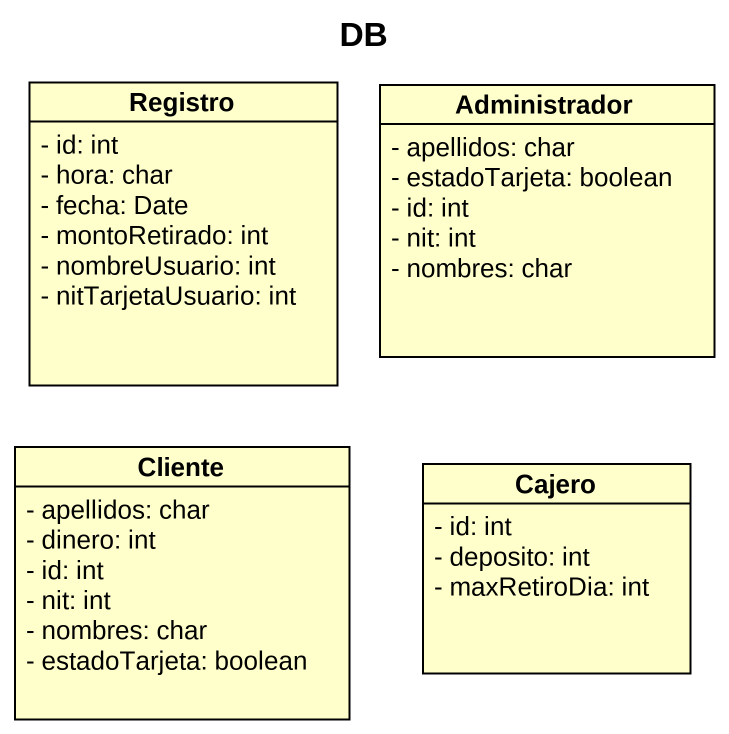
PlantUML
@startuml
title DB
hide circle
hide empty members
skinparam classAttributeIconSize 0
class Registro {
  - id: int
  - hora: char
  - fecha: Date
  - montoRetirado: int
  - nombreUsuario: int
  - nitTarjetaUsuario: int
}
class Administrador {
  - apellidos: char
  - estadoTarjeta: boolean
  - id: int
  - nit: int
  - nombres: char
}
class Cliente {
  - apellidos: char
  - dinero: int
  - id: int
  - nit: int
  - nombres: char
  - estadoTarjeta: boolean
}
class Cajero {
  - id: int
  - deposito: int
  - maxRetiroDia: int
}
@enduml
